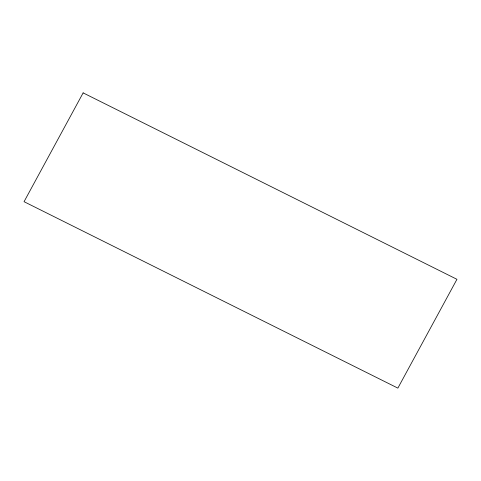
<?xml version="1.0" encoding="UTF-8"?>
<svg xmlns="http://www.w3.org/2000/svg" width="481" height="481" viewBox="0 0 481 481"><rect width="100%" height="100%" fill="white"/><g stroke="black" fill="none" stroke-linecap="round" stroke-linejoin="round"><path stroke-width="0.72" d="M83.135 92.881L24.05 201.689L397.865 388.119L456.95 279.311L83.135 92.881"/></g></svg>
